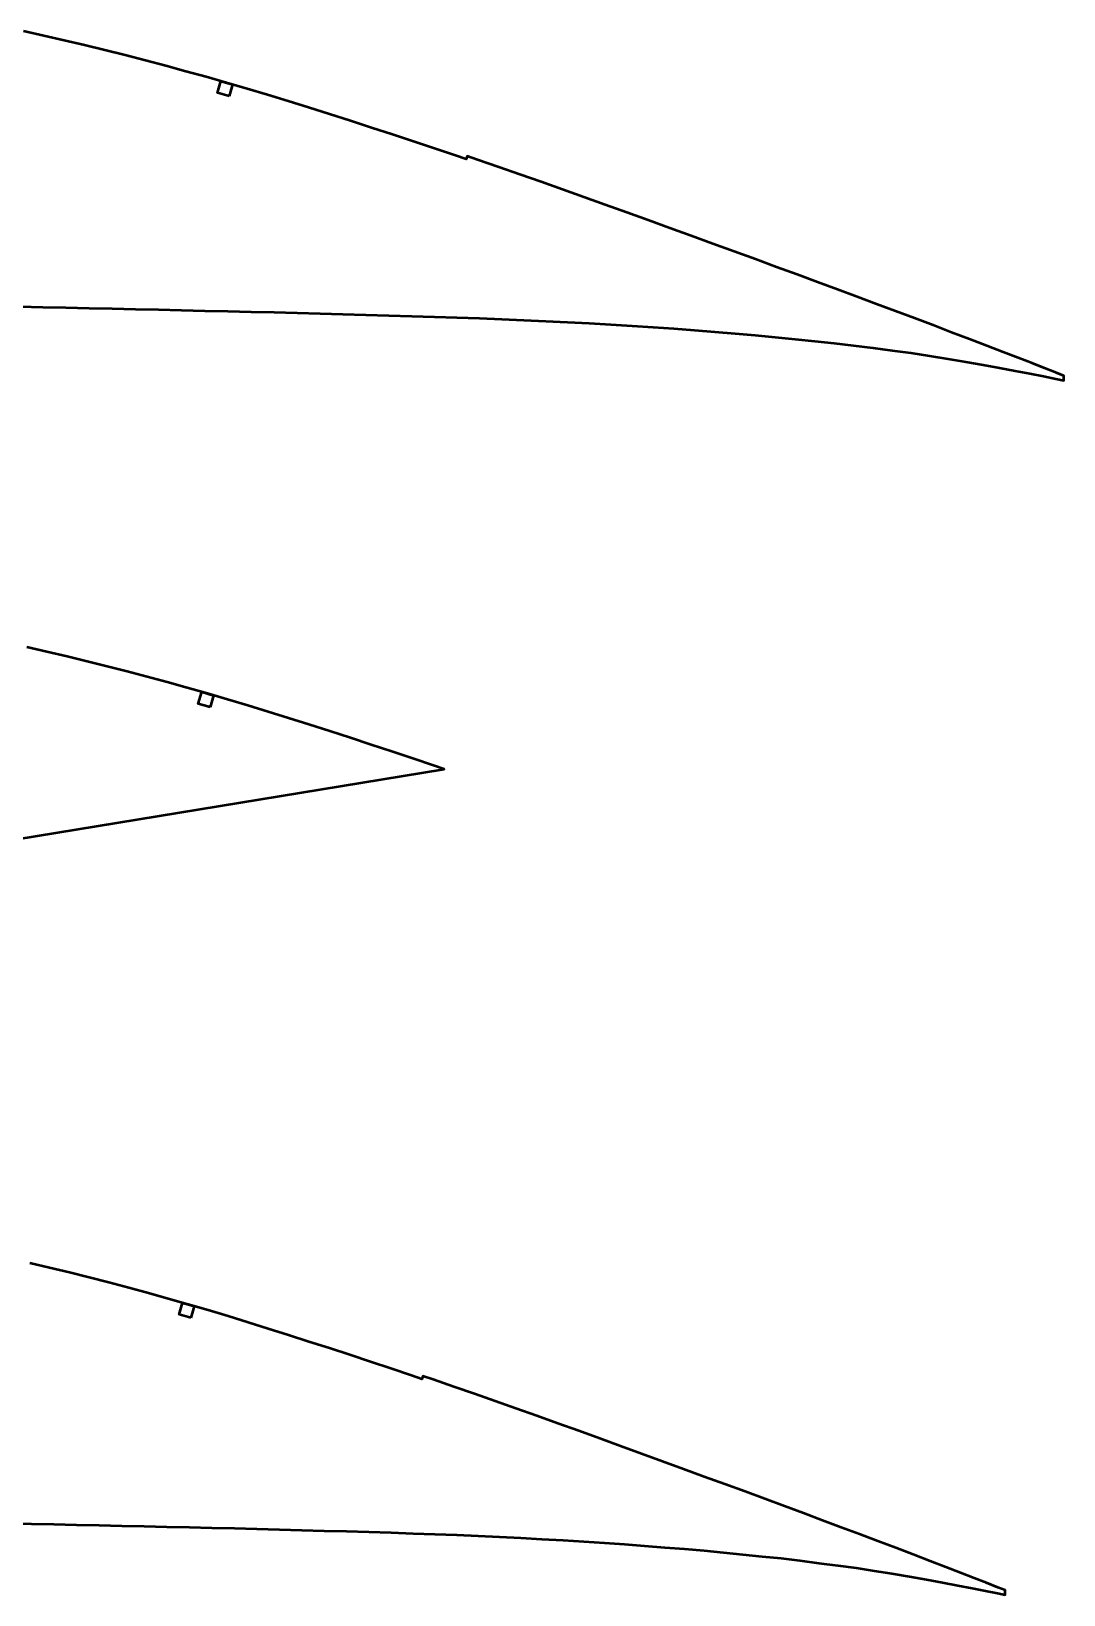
# Model space of a CAD drawing. Header units: metres. Extents: x -32 to 1074, y -15727 to -24.
# Drawn here: x 459 to 797, y -8780 to -8267 of the extents above; entities that cross this region are included whole.
import ezdxf

# ---------------------------------------------------------------- set-up
doc = ezdxf.new("R2010")
doc.units = ezdxf.units.M
doc.layers.add('Layer', color=7, linetype='Continuous', lineweight=50)

msp = doc.modelspace()

# ---------------------------------------------------------------- linework, layer by layer
at = {"layer": 'Layer'}
for points in [[(454.88, -8357.57), (462.45, -8357.74), (470.03, -8357.91), (477.62, -8358.08), (485.21, -8358.24), (492.8, -8358.4), (500.38, -8358.56), (507.96, -8358.74), (515.55, -8358.91), (523.13, -8359.09), (530.7, -8359.27), (538.26, -8359.44), (545.79, -8359.62), (553.32, -8359.82), (560.84, -8360.03), (568.38, -8360.24), (575.9, -8360.46), (583.39, -8360.68), (590.82, -8360.9), (598.2, -8361.15), (605.55, -8361.41), (612.87, -8361.69), (620.11, -8361.98), (627.28, -8362.3), (634.41, -8362.66), (641.52, -8363.05), (648.61, -8363.47), (655.63, -8363.87), (662.52, -8364.27), (669.27, -8364.75), (676, -8365.3), (682.73, -8365.85), (689.39, -8366.38), (695.96, -8366.96), (702.49, -8367.61), (709.01, -8368.26), (715.46, -8368.87), (721.82, -8369.52), (728.14, -8370.28), (734.51, -8371.1), (740.84, -8371.91), (747, -8372.74), (753.04, -8373.67), (759.04, -8374.67), (764.92, -8375.68), (770.61, -8376.67), (776.03, -8377.65), (781.15, -8378.62), (785.95, -8379.53), (790.41, -8380.4), (794.52, -8381.22), (797.06, -8381.75), (797.04, -8380.22), (794.65, -8379.25), (790.81, -8377.76), (786.66, -8376.12), (782.12, -8374.35), (777.18, -8372.46), (771.85, -8370.43), (766.22, -8368.27), (760.32, -8366.02), (754.26, -8363.71), (748.13, -8361.4), (741.96, -8359.11), (735.69, -8356.75), (729.36, -8354.35), (722.92, -8351.95), (716.37, -8349.53), (709.71, -8347.1), (702.93, -8344.61), (696.03, -8342.08), (689.06, -8339.53), (682.04, -8336.97), (674.99, -8334.4), (667.94, -8331.83), (660.9, -8329.28), (653.85, -8326.73), (646.81, -8324.2), (639.78, -8321.68), (632.79, -8319.19), (625.81, -8316.72), (618.85, -8314.28), (611.9, -8311.86), (604.97, -8309.47), (601.54, -8308.29), (601.2, -8309.29), (597.71, -8308.1), (590.82, -8305.76), (583.93, -8303.46), (577.04, -8301.18), (570.16, -8298.94), (563.27, -8296.71), (556.41, -8294.52), (549.59, -8292.36), (542.82, -8290.25), (536.09, -8288.19), (529.39, -8286.18), (522.71, -8284.23), (516.04, -8282.32), (509.39, -8280.47), (502.74, -8278.65), (496.09, -8276.89), (489.46, -8275.18), (482.81, -8273.52), (476.16, -8271.91), (469.49, -8270.34), (462.81, -8268.81), (456.11, -8267.33)], [(454.88, -8357.57), (462.45, -8357.74), (470.03, -8357.91), (477.62, -8358.08), (485.21, -8358.24), (492.8, -8358.4), (500.38, -8358.56), (507.96, -8358.74), (515.55, -8358.91), (523.13, -8359.09), (530.7, -8359.27), (538.26, -8359.44), (545.79, -8359.62), (553.32, -8359.82), (560.84, -8360.03), (568.38, -8360.24), (575.9, -8360.46), (583.39, -8360.68), (590.82, -8360.9), (598.2, -8361.15), (605.55, -8361.41), (612.87, -8361.69), (620.11, -8361.98), (627.28, -8362.3), (634.41, -8362.66), (641.52, -8363.05), (648.61, -8363.47), (655.63, -8363.87), (662.52, -8364.27), (669.27, -8364.75), (676, -8365.3), (682.73, -8365.85), (689.39, -8366.38), (695.96, -8366.96), (702.49, -8367.61), (709.01, -8368.26), (715.46, -8368.87), (721.82, -8369.52), (728.14, -8370.28), (734.51, -8371.1), (740.84, -8371.91), (747, -8372.74), (753.04, -8373.67), (759.04, -8374.67), (764.92, -8375.68), (770.61, -8376.67), (776.03, -8377.65), (781.15, -8378.62), (785.95, -8379.53), (790.41, -8380.4), (794.52, -8381.22), (797.06, -8381.75), (797.04, -8380.22), (794.65, -8379.25), (790.81, -8377.76), (786.66, -8376.12), (782.12, -8374.35), (777.18, -8372.46), (771.85, -8370.43), (766.22, -8368.27), (760.32, -8366.02), (754.26, -8363.71), (748.13, -8361.4), (741.96, -8359.11), (735.69, -8356.75), (729.36, -8354.35), (722.92, -8351.95), (716.37, -8349.53), (709.71, -8347.1), (702.93, -8344.61), (696.03, -8342.08), (689.06, -8339.53), (682.04, -8336.97), (674.99, -8334.4), (667.94, -8331.83), (660.9, -8329.28), (653.85, -8326.73), (646.81, -8324.2), (639.78, -8321.68), (632.79, -8319.19), (625.81, -8316.72), (618.85, -8314.28), (611.9, -8311.86), (604.97, -8309.47), (601.54, -8308.29), (601.2, -8309.29), (597.71, -8308.1), (590.82, -8305.76), (583.93, -8303.46), (577.04, -8301.18), (570.16, -8298.94), (563.27, -8296.71), (556.41, -8294.52), (549.59, -8292.36), (542.82, -8290.25), (536.09, -8288.19), (529.39, -8286.18), (522.71, -8284.23), (516.04, -8282.32), (509.39, -8280.47), (502.74, -8278.65), (496.09, -8276.89), (489.46, -8275.18), (482.81, -8273.52), (476.16, -8271.91), (469.49, -8270.34), (462.81, -8268.81), (456.11, -8267.33)], [(523.56, -8288.65), (519.72, -8287.52), (520.85, -8283.68), (524.68, -8284.81), (523.56, -8288.65)], [(312.69, -8555.29), (593.95, -8509.19), (593.95, -8509.19), (593.95, -8509.19), (590.51, -8508.02), (583.69, -8505.71), (576.89, -8503.43), (570.08, -8501.19), (563.28, -8498.97), (556.48, -8496.77), (549.7, -8494.6), (542.96, -8492.47), (536.27, -8490.38), (529.62, -8488.35), (523.01, -8486.37), (516.41, -8484.44), (509.82, -8482.55), (503.24, -8480.72), (496.67, -8478.93), (490.11, -8477.19), (483.56, -8475.5), (476.99, -8473.86), (470.42, -8472.26), (463.83, -8470.71), (457.23, -8469.21)], [(312.69, -8555.29), (593.95, -8509.19), (593.95, -8509.19), (593.95, -8509.19), (590.51, -8508.02), (583.69, -8505.71), (576.89, -8503.43), (570.08, -8501.19), (563.28, -8498.97), (556.48, -8496.77), (549.7, -8494.6), (542.96, -8492.47), (536.27, -8490.38), (529.62, -8488.35), (523.01, -8486.37), (516.41, -8484.44), (509.82, -8482.55), (503.24, -8480.72), (496.67, -8478.93), (490.11, -8477.19), (483.56, -8475.5), (476.99, -8473.86), (470.42, -8472.26), (463.83, -8470.71), (457.23, -8469.21)], [(517.26, -8488.85), (513.42, -8487.73), (514.54, -8483.89), (518.38, -8485.01), (517.26, -8488.85)], [(451.3, -8756.34), (458.7, -8756.5), (466.11, -8756.67), (473.52, -8756.83), (480.92, -8756.98), (488.32, -8757.14), (495.72, -8757.31), (503.12, -8757.48), (510.52, -8757.66), (517.91, -8757.83), (525.29, -8758), (532.64, -8758.18), (539.98, -8758.37), (547.33, -8758.57), (554.68, -8758.78), (562.02, -8758.99), (569.33, -8759.2), (576.58, -8759.42), (583.79, -8759.66), (590.96, -8759.92), (598.1, -8760.19), (605.17, -8760.47), (612.17, -8760.79), (619.12, -8761.14), (626.06, -8761.52), (632.98, -8761.93), (639.83, -8762.32), (646.56, -8762.71), (653.15, -8763.18), (659.71, -8763.71), (666.28, -8764.25), (672.78, -8764.77), (679.19, -8765.33), (685.57, -8765.97), (691.93, -8766.6), (698.22, -8767.2), (704.43, -8767.84), (710.6, -8768.58), (716.81, -8769.38), (722.99, -8770.17), (729.01, -8770.97), (734.9, -8771.89), (740.75, -8772.86), (746.49, -8773.84), (752.05, -8774.81), (757.33, -8775.77), (762.32, -8776.71), (767.01, -8777.6), (771.37, -8778.45), (775.38, -8779.25), (777.85, -8779.77), (777.83, -8778.29), (775.5, -8777.35), (771.75, -8775.9), (767.7, -8774.29), (763.27, -8772.57), (758.44, -8770.73), (753.25, -8768.75), (747.75, -8766.64), (742, -8764.44), (736.08, -8762.19), (730.1, -8759.93), (724.07, -8757.7), (717.96, -8755.39), (711.78, -8753.05), (705.5, -8750.71), (699.11, -8748.35), (692.61, -8745.97), (685.98, -8743.54), (679.26, -8741.08), (672.45, -8738.59), (665.6, -8736.09), (658.72, -8733.58), (651.84, -8731.08), (644.97, -8728.58), (638.09, -8726.1), (631.22, -8723.63), (624.36, -8721.17), (617.53, -8718.74), (610.73, -8716.33), (603.94, -8713.95), (597.16, -8711.59), (590.39, -8709.25), (587.04, -8708.1), (586.7, -8709.1), (583.3, -8707.94), (576.57, -8705.66), (569.85, -8703.41), (563.13, -8701.19), (556.41, -8699), (549.69, -8696.83), (542.99, -8694.68), (536.33, -8692.58), (529.73, -8690.52), (523.16, -8688.51), (516.62, -8686.55), (510.11, -8684.64), (503.6, -8682.78), (497.1, -8680.97), (490.61, -8679.2), (484.13, -8677.48), (477.65, -8675.82), (471.17, -8674.2), (464.68, -8672.62), (458.17, -8671.09)], [(451.3, -8756.34), (458.7, -8756.5), (466.11, -8756.67), (473.52, -8756.83), (480.92, -8756.98), (488.32, -8757.14), (495.72, -8757.31), (503.12, -8757.48), (510.52, -8757.66), (517.91, -8757.83), (525.29, -8758), (532.64, -8758.18), (539.98, -8758.37), (547.33, -8758.57), (554.68, -8758.78), (562.02, -8758.99), (569.33, -8759.2), (576.58, -8759.42), (583.79, -8759.66), (590.96, -8759.92), (598.1, -8760.19), (605.17, -8760.47), (612.17, -8760.79), (619.12, -8761.14), (626.06, -8761.52), (632.98, -8761.93), (639.83, -8762.32), (646.56, -8762.71), (653.15, -8763.18), (659.71, -8763.71), (666.28, -8764.25), (672.78, -8764.77), (679.19, -8765.33), (685.57, -8765.97), (691.93, -8766.6), (698.22, -8767.2), (704.43, -8767.84), (710.6, -8768.58), (716.81, -8769.38), (722.99, -8770.17), (729.01, -8770.97), (734.9, -8771.89), (740.75, -8772.86), (746.49, -8773.84), (752.05, -8774.81), (757.33, -8775.77), (762.32, -8776.71), (767.01, -8777.6), (771.37, -8778.45), (775.38, -8779.25), (777.85, -8779.77), (777.83, -8778.29), (775.5, -8777.35), (771.75, -8775.9), (767.7, -8774.29), (763.27, -8772.57), (758.44, -8770.73), (753.25, -8768.75), (747.75, -8766.64), (742, -8764.44), (736.08, -8762.19), (730.1, -8759.93), (724.07, -8757.7), (717.96, -8755.39), (711.78, -8753.05), (705.5, -8750.71), (699.11, -8748.35), (692.61, -8745.97), (685.98, -8743.54), (679.26, -8741.08), (672.45, -8738.59), (665.6, -8736.09), (658.72, -8733.58), (651.84, -8731.08), (644.97, -8728.58), (638.09, -8726.1), (631.22, -8723.63), (624.36, -8721.17), (617.53, -8718.74), (610.73, -8716.33), (603.94, -8713.95), (597.16, -8711.59), (590.39, -8709.25), (587.04, -8708.1), (586.7, -8709.1), (583.3, -8707.94), (576.57, -8705.66), (569.85, -8703.41), (563.13, -8701.19), (556.41, -8699), (549.69, -8696.83), (542.99, -8694.68), (536.33, -8692.58), (529.73, -8690.52), (523.16, -8688.51), (516.62, -8686.55), (510.11, -8684.64), (503.6, -8682.78), (497.1, -8680.97), (490.61, -8679.2), (484.13, -8677.48), (477.65, -8675.82), (471.17, -8674.2), (464.68, -8672.62), (458.17, -8671.09)], [(510.95, -8689.06), (507.12, -8687.94), (508.24, -8684.1), (512.08, -8685.22), (510.95, -8689.06)]]:
    msp.add_lwpolyline(points, dxfattribs=at)

doc.saveas('drawing.dxf')
